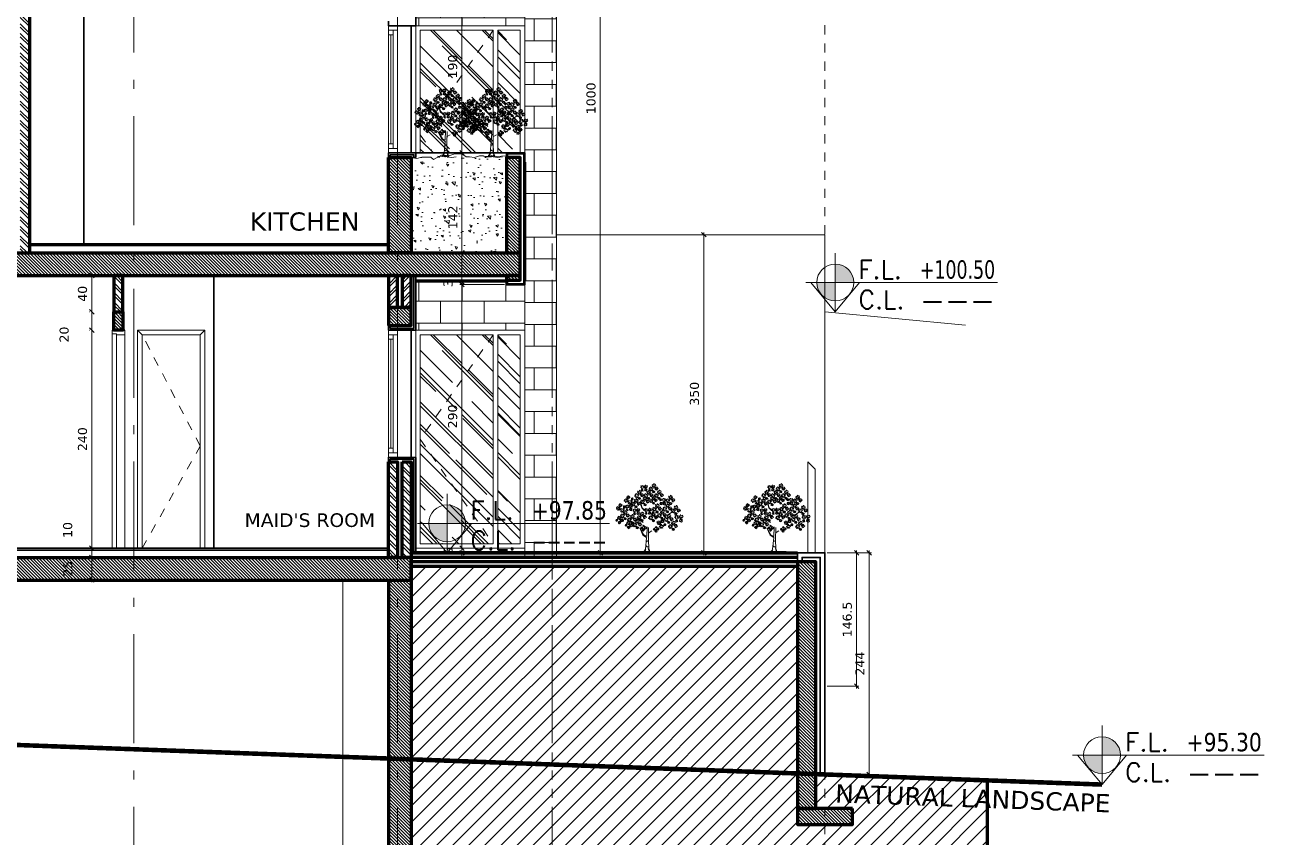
# Model space of a CAD drawing. Header units: inches. Extents: x -48 to 777, y -156 to 510.
# Drawn here: x 151.67 to 165.3, y -1.58 to 7.36 of the extents above; entities that cross this region are included whole.
import ezdxf
from ezdxf.enums import TextEntityAlignment as Align

# ---------------------------------------------------------------- set-up
doc = ezdxf.new("R2010")
doc.units = ezdxf.units.IN
doc.header["$MEASUREMENT"] = 0
for name, pattern in [('ACAD_ISO10W100', [18, 12, -3, 0, -3]), ('HIDDEN', [0.375, 0.25, -0.125]), ('NUHA', [1.45, 0.75, -0.25, 0.2, -0.25])]:
    doc.linetypes.add(name, pattern=pattern)
doc.layers.get('Defpoints').update_dxf_attribs({"lineweight": 5})
for name, color, linetype, lineweight in [('A-AXIS ST', 251, 'ACAD_ISO10W100', 5), ('A-DIM', 9, 'Continuous', 5), ('A-DOORS', 38, 'Continuous', 20), ('A-HIDDEN', 254, 'HIDDEN', 5), ('A-PILLARS', 1, 'Continuous', 60), ('A-PLANTS', 3, 'Continuous', 5), ('A-PROJECTION1', 6, 'Continuous', 30), ('A-SIGNS1', 20, 'Continuous', 15), ('A-SIGNS2', 30, 'Continuous', 15), ('A-TEXT', 50, 'Continuous', 15), ('A-WALLS', 7, 'Continuous', 60), ('A-WINDOWS', 4, 'Continuous', 20), ('C-STONE', 42, 'Continuous', 30), ('C-WOOD', 28, 'Continuous', 30), ('D-METAL', 156, 'Continuous', 20), ('D-STONE', 52, 'Continuous', 20), ('H-GLASS', 111, 'Continuous', 5), ('H-PILLARS', 61, 'Continuous', 5), ('H-WALLS', 51, 'Continuous', 5)]:
    doc.layers.add(name, color=color, linetype=linetype, lineweight=lineweight)
doc.layers.add('H-STONE', color=7, linetype='Continuous', lineweight=5, true_color=0xc8bd6a)
doc.layers.add('HH-DARK GREY', color=7, linetype='Continuous', lineweight=5, true_color=0x404040)
doc.styles.add('ROMAND', font='verdana.ttf')
doc.styles.add('ROMANS', font='romans__.ttf', dxfattribs={"height": 0.14})
doc.dimstyles.new('M-1.50', dxfattribs={"dimtxt": 0.1, "dimasz": 0.05, "dimexe": 0.025, "dimexo": 0.025, "dimgap": 0.05, "dimtad": 1, "dimlfac": 100, "dimrnd": 0.5, "dimzin": 9, "dimdsep": 46, "dimtxsty": 'ROMAND', "dimblk": 'OBLIQUE', "dimcen": 1, "dimdle": 0.025, "dimclrd": 256, "dimclre": 256, "dimclrt": 2, "dimadec": 0, "dimazin": 0, "dimtfac": 0.666667, "dimtmove": 2, "dimatfit": 3, "dimfxl": 0.04, "dimtolj": 1, "dimtzin": 5, "dimlwd": -1, "dimlwe": -1, "dimarcsym": 0})
pattern_1 = [(135, (-675.768862, 58.306158), (-0.0176776695, -0.0176776695), [])]
pattern_2 = [(135, (-509.38157, 137.13294), (-0.053033009, -0.053033009), []), (135, (-509.38157, 137.1683), (-0.053033009, -0.053033009), [])]
pattern_3 = [(45, (0, -6.7), (-0.05303301, 0.05303301), []), (45, (0.035355, -6.7), (-0.05303301, 0.05303301), [])]

# ---------------------------------------------------------------- blocks, each defined once
blk = doc.blocks.new('DRC-LEF11')
for points in [[(-325, -375), (-466, 246), (-1031, 401), (-1313, -220), (-1736, 655), (-2512, 105), (-1962, -474), (-2554, -502), (-2526, -855), (-1553, -912), (-1680, -1731), (-1383, -898), (-904, -1406), (-255, -968), (-960, -488)], [(-417, 1201), (-1003, 888), (-1201, 1883), (-369, 1747), (-799, 2129), (-683, 2586), (-117, 2558), (-83, 2361), (183, 2279), (128, 1856), (769, 1999), (639, 1297), (67, 1454), (387, 888), (81, 1263), (-144, 608), (-703, 676)], [(2388, 1443), (2085, 1029), (2097, 1454), (1689, 1326), (1881, 801), (1514, 912), (1881, 685), (1607, 352), (1736, 37), (2056, 236), (2155, 580), (2178, 107), (2575, 142), (2511, 294), (2802, 311), (2435, 807), (2808, 964)], [(1593, -1462), (1791, -2436), (1269, -2493), (1170, -1900), (747, -2451), (-57, -1843), (789, -1236), (154, -1067), (253, -291), (1226, -615), (1621, -262), (2158, -700), (1678, -1293), (2355, -1618)]]:
    blk.add_lwpolyline(points, close=True)
blk = doc.blocks.new('Trf21')
for p, q in [((-0.087, 0.727), (-0.066, 0.667)), ((-0.088, 0.721), (-0.071, 0.665)), ((-0.071, 0.665), (-0.034, 0.628)), ((-0.066, 0.667), (-0.019, 0.627)), ((0.097, 0.63), (0.07, 0.541)), ((0.371, 0.6), (0.306, 0.557)), ((-0.128, 0.511), (-0.05, 0.451)), ((0.001, 0.247), (0.007, 0.388)), ((0.026, 0.193), (0.029, 0.375)), ((-0.017, 0.057), (-0.001, 0.225)), ((0.021, 0.296), (0.075, 0.326)), ((0.032, 0.07), (0.026, 0.193)), ((-0.032, 0.01), (-0.112, 0.016)), ((-0.045, 0.009), (-0.017, 0.057)), ((-0.042, 0.034), (0.003, 0.004)), ((-0.013, 0.047), (-0.032, 0.01)), ((-0.021, 0.004), (0.008, 0.026)), ((-0.001, 0.01), (0.092, -0.007)), ((0.003, 0.004), (0.037, 0.028)), ((0.025, 0.071), (0.045, 0.002)), ((0.056, -0.001), (0.032, 0.07)), ((0.092, -0.007), (0.163, 0.004))]:
    blk.add_line(p, q)
for points in [[(0.099, 0.625), (0.081, 0.552)], [(-0.128, 0.511), (-0.083, 0.47)], [(-0.101, 0.372), (-0.041, 0.269), (-0.001, 0.247)], [(0.005, 0.225), (-0.055, 0.266), (-0.101, 0.372)]]:
    blk.add_lwpolyline(points)
for centre, radius, start, end in [((0.008, 0.2), 0.0222, 233.6562, 325.635), ((0.006, 0.196), 0.0222, 238.7333, 337.3259), ((0.018, 0.125), 0.0346, 210.3847, 292.3327), ((0.018, 0.128), 0.0346, 210.3847, 292.3327)]:
    blk.add_arc(centre, radius, start, end)
for p, xscale, yscale, zscale, rotation in [((-0.106, 0.858), 2.43302399999876e-05, 2.43302399999876e-05, 2.43302399999876e-05, 251.5650511771555), ((-0.032, 0.956), 2.027520000000564e-05, 2.027520000000564e-05, 2.027520000000564e-05, 206.5650511770604), ((0.031, 0.858), 2.43302399999876e-05, 2.43302399999876e-05, 2.43302399999876e-05, 251.5650511771555), ((0.104, 0.957), 2.433023999999771e-05, 2.433023999999771e-05, 2.433023999999771e-05, 249.2089462000762), ((0.182, 0.861), 2.433023999999771e-05, 2.433023999999771e-05, 2.433023999999771e-05, 249.2089462000762), ((-0.38, 0.664), 2.433024000002827e-05, 2.433024000002827e-05, 2.433024000002827e-05, 355.8174267607223), ((-0.266, 0.78), 2.433024000002827e-05, 2.433024000002827e-05, 2.433024000002827e-05, 355.8174267607223), ((-0.252, 0.669), 2.027520000000564e-05, 2.027520000000564e-05, 2.027520000000564e-05, 206.5650511770604), ((-0.156, 0.736), 2.433023999999771e-05, 2.433023999999771e-05, 2.433023999999771e-05, 249.2089462000762), ((-0.024, 0.767), 2.43302399999876e-05, 2.43302399999876e-05, 2.43302399999876e-05, 251.5650511771555), ((0.101, 0.78), 2.027520000001363e-05, 2.027520000001363e-05, 2.027520000001363e-05, 251.2400569682416), ((0.154, 0.66), 2.43302399999876e-05, 2.43302399999876e-05, 2.43302399999876e-05, 251.5650511771555), ((0.24, 0.75), 2.027519999997771e-05, 2.027519999997771e-05, 2.027519999997771e-05, 116.5650511769465), ((0.305, 0.663), 2.43302399999876e-05, 2.43302399999876e-05, 2.43302399999876e-05, 251.5650511771555), ((0.35, 0.784), 2.43302399999876e-05, 2.43302399999876e-05, 2.43302399999876e-05, 251.5650511771555), ((-0.392, 0.483), 2.027519999995158e-05, 2.027519999995158e-05, 2.027519999995158e-05, 161.5699608730971), ((-0.316, 0.561), 2.43302399999876e-05, 2.43302399999876e-05, 2.43302399999876e-05, 251.5650511771555), ((-0.211, 0.503), 2.43302399999876e-05, 2.43302399999876e-05, 2.43302399999876e-05, 251.5650511771555), ((-0.144, 0.613), 2.027520000000564e-05, 2.027520000000564e-05, 2.027520000000564e-05, 206.5650511770604), ((-0.069, 0.538), 2.43302399999876e-05, 2.43302399999876e-05, 2.43302399999876e-05, 251.5650511771555), ((0.025, 0.617), 2.027520000000564e-05, 2.027520000000564e-05, 2.027520000000564e-05, 206.5650511770604), ((0.099, 0.534), 2.43302399999876e-05, 2.43302399999876e-05, 2.43302399999876e-05, 251.5650511771555), ((0.228, 0.566), 2.433023999999771e-05, 2.433023999999771e-05, 2.433023999999771e-05, 249.2089462000762), ((0.325, 0.509), 2.433023999999771e-05, 2.433023999999771e-05, 2.433023999999771e-05, 249.2089462000762), ((0.43, 0.635), 2.433023999999771e-05, 2.433023999999771e-05, 2.433023999999771e-05, 249.2089462000762), ((0.48, 0.512), 2.433024000003196e-05, 2.433024000003196e-05, 2.433024000003196e-05, 206.2009624171324), ((-0.256, 0.411), 2.027519999995158e-05, 2.027519999995158e-05, 2.027519999995158e-05, 161.5699608730971), ((-0.137, 0.43), 2.43302399999876e-05, 2.43302399999876e-05, 2.43302399999876e-05, 251.5650511771555), ((-0.046, 0.364), 1.520639999998978e-05, 1.520639999998978e-05, 1.520639999998978e-05, 71.5650511771524), ((0.138, 0.347), 1.520639999998978e-05, 1.520639999998978e-05, 1.520639999998978e-05, 71.5650511771524), ((0.213, 0.434), 2.433024000000841e-05, 2.433024000000841e-05, 2.433024000000841e-05, 324.0436233204519), ((0.39, 0.406), 2.43302399999876e-05, 2.43302399999876e-05, 2.43302399999876e-05, 251.5650511771555)]:
    blk.add_blockref('DRC-LEF11', p, dxfattribs=dict(xscale=xscale, yscale=yscale, zscale=zscale, rotation=rotation))
blk = doc.blocks.new('_Oblique')
at = {"color": 0, "linetype": 'ByBlock', "lineweight": -2}
blk.add_line((-0.5, -0.5), (0.5, 0.5), dxfattribs=at)
blk = doc.blocks.new('*D882')
at = {"layer": 'A-DIM', "transparency": 16777216}
blk.add_line((152.405, 1.228), (152.405, 1.528), dxfattribs=at)
at = {"layer": 'Defpoints', "color": 0, "transparency": 16777216}
for p in [(152.405, 1.503), (152.405, 1.503), (152.405, 1.253)]:
    blk.add_point(p, dxfattribs=at)
at = {"layer": 'A-DIM', "transparency": 16777216, "xscale": 0.05, "yscale": 0.05, "zscale": 0.05}
for p, rotation in [((152.405, 1.503), 90), ((152.405, 1.253), 270)]:
    blk.add_blockref('_Oblique', p, dxfattribs=dict(at, rotation=rotation))
at = {"layer": 'A-DIM', "color": 2, "transparency": 16777216, "insert": (152.142, 1.378), "char_height": 0.1, "attachment_point": 5, "rotation": 90, "style": 'ROMAND'}
blk.add_mtext('\\A1;25', dxfattribs=at)
blk = doc.blocks.new('*D883')
at = {"layer": 'A-DIM', "transparency": 16777216}
for p, q in [((153.799, 1.603), (152.38, 1.603)), ((152.405, 1.478), (152.405, 1.628))]:
    blk.add_line(p, q, dxfattribs=at)
at = {"layer": 'Defpoints', "color": 0, "transparency": 16777216}
for p in [(152.405, 1.603), (152.405, 1.503), (153.824, 1.603)]:
    blk.add_point(p, dxfattribs=at)
at = {"layer": 'A-DIM', "transparency": 16777216, "xscale": 0.05, "yscale": 0.05, "zscale": 0.05}
for p, rotation in [((152.405, 1.603), 90), ((152.405, 1.503), 270)]:
    blk.add_blockref('_Oblique', p, dxfattribs=dict(at, rotation=rotation))
at = {"layer": 'A-DIM', "color": 2, "transparency": 16777216, "insert": (152.14, 1.804), "char_height": 0.1, "attachment_point": 5, "rotation": 90, "style": 'ROMAND'}
blk.add_mtext('\\A1;10', dxfattribs=at)
blk = doc.blocks.new('*D884')
at = {"layer": 'A-DIM', "transparency": 16777216}
for p, q in [((152.384, 4.003), (152.38, 4.003)), ((152.405, 1.578), (152.405, 4.028)), ((153.799, 1.603), (152.38, 1.603))]:
    blk.add_line(p, q, dxfattribs=at)
at = {"layer": 'Defpoints', "color": 0, "transparency": 16777216}
for p in [(152.405, 4.003), (152.409, 4.003), (153.824, 1.603)]:
    blk.add_point(p, dxfattribs=at)
at = {"layer": 'A-DIM', "transparency": 16777216, "xscale": 0.05, "yscale": 0.05, "zscale": 0.05}
for p, rotation in [((152.405, 4.003), 90), ((152.405, 1.603), 270)]:
    blk.add_blockref('_Oblique', p, dxfattribs=dict(at, rotation=rotation))
at = {"layer": 'A-DIM', "color": 2, "transparency": 16777216, "insert": (152.303, 2.803), "char_height": 0.1, "attachment_point": 5, "rotation": 90, "style": 'ROMAND'}
blk.add_mtext('\\A1;240', dxfattribs=at)
blk = doc.blocks.new('*D885')
at = {"layer": 'A-DIM', "transparency": 16777216}
for p, q in [((152.405, 3.978), (152.405, 4.228)), ((152.384, 4.203), (152.38, 4.203)), ((152.384, 4.003), (152.38, 4.003))]:
    blk.add_line(p, q, dxfattribs=at)
at = {"layer": 'Defpoints', "color": 0, "transparency": 16777216}
for p in [(152.405, 4.203), (152.409, 4.203), (152.409, 4.003)]:
    blk.add_point(p, dxfattribs=at)
at = {"layer": 'A-DIM', "transparency": 16777216, "xscale": 0.05, "yscale": 0.05, "zscale": 0.05}
for p, rotation in [((152.405, 4.203), 90), ((152.405, 4.003), 270)]:
    blk.add_blockref('_Oblique', p, dxfattribs=dict(at, rotation=rotation))
at = {"layer": 'A-DIM', "color": 2, "transparency": 16777216, "insert": (152.101, 3.954), "char_height": 0.1, "attachment_point": 5, "rotation": 90, "style": 'ROMAND'}
blk.add_mtext('\\A1;20', dxfattribs=at)
blk = doc.blocks.new('*D886')
at = {"layer": 'A-DIM', "transparency": 16777216}
for p, q in [((152.405, 4.178), (152.405, 4.628)), ((152.384, 4.203), (152.38, 4.203))]:
    blk.add_line(p, q, dxfattribs=at)
at = {"layer": 'Defpoints', "color": 0, "transparency": 16777216}
for p in [(152.405, 4.603), (152.405, 4.603), (152.409, 4.203)]:
    blk.add_point(p, dxfattribs=at)
at = {"layer": 'A-DIM', "transparency": 16777216, "xscale": 0.05, "yscale": 0.05, "zscale": 0.05}
for p, rotation in [((152.405, 4.603), 90), ((152.405, 4.203), 270)]:
    blk.add_blockref('_Oblique', p, dxfattribs=dict(at, rotation=rotation))
at = {"layer": 'A-DIM', "color": 2, "transparency": 16777216, "insert": (152.303, 4.403), "char_height": 0.1, "attachment_point": 5, "rotation": 90, "style": 'ROMAND'}
blk.add_mtext('\\A1;40', dxfattribs=at)
blk = doc.blocks.new('GXFHGCGFCD')
at = {"layer": 'A-SIGNS1', "linetype": 'NUHA'}
h = blk.add_hatch(color=256, dxfattribs=at)
h.paths.add_polyline_path([(90.382, 61.33), (90.382, 61.17), (90.542, 61.17, 0.414214)])
h.paths.add_polyline_path([(90.382, 61.17), (90.222, 61.17, 0.414214), (90.382, 61.01)])
at = {"layer": 'A-SIGNS1'}
for p, q in [((90.382, 60.914), (90.382, 61.426)), ((90.126, 61.17), (91.79, 61.17))]:
    blk.add_line(p, q, dxfattribs=at)
blk.add_circle((90.382, 61.17), 0.16, dxfattribs=at)
blk = doc.blocks.new('DGXFHXFGDFD')
at = {"layer": 'A-SIGNS1'}
blk.add_blockref('GXFHGCGFCD', (0, 0), dxfattribs=at)
at = {"layer": 'A-SIGNS2', "linetype": 'NUHA', "style": 'ROMANS'}
for s, p in [('F.L.', (90.583, 61.203)), ('C.L.', (90.583, 60.941))]:
    blk.add_text(s, height=0.16, dxfattribs=at).set_placement(p)
at = {"layer": 'A-SIGNS2', "style": 'ROMANS', "width": 0.910135, "flags": 4}
for tag, p, p2 in [('NIV.FINI', (91.116, 61.203), (91.79, 61.203)), ('NIV.BETON', (91.116, 60.941), (91.79, 60.941))]:
    blk.add_attdef(tag, text='', height=0.16, dxfattribs=at).set_placement(p, p2, align=Align.FIT)
blk = doc.blocks.new('*D744')
at = {"layer": 'A-DIM', "transparency": 16777216}
for p, q in [((155.943, 11.553), (158.023, 11.553)), ((157.998, 11.578), (157.998, 1.528)), ((157.543, 1.553), (158.023, 1.553))]:
    blk.add_line(p, q, dxfattribs=at)
at = {"layer": 'Defpoints', "color": 0, "transparency": 16777216}
for p in [(155.918, 11.553), (157.518, 1.553), (157.998, 1.553)]:
    blk.add_point(p, dxfattribs=at)
at = {"layer": 'A-DIM', "transparency": 16777216, "xscale": 0.05, "yscale": 0.05, "zscale": 0.05}
for p, rotation in [((157.998, 11.553), 90), ((157.998, 1.553), 270)]:
    blk.add_blockref('_Oblique', p, dxfattribs=dict(at, rotation=rotation))
at = {"layer": 'A-DIM', "color": 2, "transparency": 16777216, "insert": (157.896, 6.553), "char_height": 0.1, "attachment_point": 5, "rotation": 90, "style": 'ROMAND'}
blk.add_mtext('\\A1;1000', dxfattribs=at)
blk = doc.blocks.new('*D769')
at = {"layer": 'A-DIM', "transparency": 16777216}
for p, q in [((156.628, 7.853), (156.451, 7.853)), ((156.476, 7.878), (156.476, 5.928)), ((156.634, 5.953), (156.451, 5.953))]:
    blk.add_line(p, q, dxfattribs=at)
at = {"layer": 'Defpoints', "color": 0, "transparency": 16777216}
for p in [(156.653, 7.853), (156.476, 5.953), (156.659, 5.953)]:
    blk.add_point(p, dxfattribs=at)
at = {"layer": 'A-DIM', "transparency": 16777216, "xscale": 0.05, "yscale": 0.05, "zscale": 0.05}
for p, rotation in [((156.476, 7.853), 90), ((156.476, 5.953), 270)]:
    blk.add_blockref('_Oblique', p, dxfattribs=dict(at, rotation=rotation))
at = {"layer": 'A-DIM', "color": 2, "transparency": 16777216, "insert": (156.374, 6.903), "char_height": 0.1, "attachment_point": 5, "rotation": 90, "style": 'ROMAND'}
blk.add_mtext('\\A1;190', dxfattribs=at)
blk = doc.blocks.new('*D770')
at = {"layer": 'A-DIM', "transparency": 16777216}
for p, q in [((156.634, 5.953), (156.451, 5.953)), ((156.476, 5.978), (156.476, 4.508)), ((156.676, 4.533), (156.451, 4.533))]:
    blk.add_line(p, q, dxfattribs=at)
at = {"layer": 'Defpoints', "color": 0, "transparency": 16777216}
for p in [(156.659, 5.953), (156.476, 4.533), (156.701, 4.533)]:
    blk.add_point(p, dxfattribs=at)
at = {"layer": 'A-DIM', "transparency": 16777216, "xscale": 0.05, "yscale": 0.05, "zscale": 0.05}
for p, rotation in [((156.476, 5.953), 90), ((156.476, 4.533), 270)]:
    blk.add_blockref('_Oblique', p, dxfattribs=dict(at, rotation=rotation))
at = {"layer": 'A-DIM', "color": 2, "transparency": 16777216, "insert": (156.375, 5.243), "char_height": 0.1, "attachment_point": 5, "rotation": 90, "style": 'ROMAND'}
blk.add_mtext('\\A1;142', dxfattribs=at)
blk = doc.blocks.new('*D771')
at = {"layer": 'A-DIM', "transparency": 16777216}
for p, q in [((156.676, 4.533), (156.451, 4.533)), ((156.943, 4.503), (156.451, 4.503)), ((156.476, 4.533), (156.476, 4.583)), ((156.476, 4.533), (156.476, 4.503)), ((156.476, 4.503), (156.476, 4.453))]:
    blk.add_line(p, q, dxfattribs=at)
at = {"layer": 'Defpoints', "color": 0, "transparency": 16777216}
for p in [(156.476, 4.503), (156.701, 4.533), (156.968, 4.503)]:
    blk.add_point(p, dxfattribs=at)
at = {"layer": 'A-DIM', "transparency": 16777216, "xscale": 0.05, "yscale": 0.05, "zscale": 0.05}
for p, rotation in [((156.476, 4.533), 270), ((156.476, 4.503), 90)]:
    blk.add_blockref('_Oblique', p, dxfattribs=dict(at, rotation=rotation))
at = {"layer": 'A-DIM', "color": 2, "transparency": 16777216, "insert": (156.324, 4.518), "char_height": 0.1, "attachment_point": 5, "rotation": 90, "style": 'ROMAND'}
blk.add_mtext('\\A1;3', dxfattribs=at)
blk = doc.blocks.new('*D772')
at = {"layer": 'A-DIM', "transparency": 16777216}
for p, q in [((156.943, 4.503), (156.451, 4.503)), ((156.476, 4.528), (156.476, 1.578)), ((156.81, 1.603), (156.451, 1.603))]:
    blk.add_line(p, q, dxfattribs=at)
at = {"layer": 'Defpoints', "color": 0, "transparency": 16777216}
for p in [(156.968, 4.503), (156.476, 1.603), (156.835, 1.603)]:
    blk.add_point(p, dxfattribs=at)
at = {"layer": 'A-DIM', "transparency": 16777216, "xscale": 0.05, "yscale": 0.05, "zscale": 0.05}
for p, rotation in [((156.476, 4.503), 90), ((156.476, 1.603), 270)]:
    blk.add_blockref('_Oblique', p, dxfattribs=dict(at, rotation=rotation))
at = {"layer": 'A-DIM', "color": 2, "transparency": 16777216, "insert": (156.374, 3.053), "char_height": 0.1, "attachment_point": 5, "rotation": 90, "style": 'ROMAND'}
blk.add_mtext('\\A1;290', dxfattribs=at)
blk = doc.blocks.new('*D773')
at = {"layer": 'A-DIM', "transparency": 16777216}
for p, q in [((156.476, 1.603), (156.476, 1.653)), ((156.81, 1.603), (156.451, 1.603)), ((156.804, 1.553), (156.451, 1.553)), ((156.476, 1.603), (156.476, 1.553)), ((156.476, 1.553), (156.476, 1.503))]:
    blk.add_line(p, q, dxfattribs=at)
at = {"layer": 'Defpoints', "color": 0, "transparency": 16777216}
for p in [(156.476, 1.553), (156.829, 1.553), (156.835, 1.603)]:
    blk.add_point(p, dxfattribs=at)
at = {"layer": 'A-DIM', "transparency": 16777216, "xscale": 0.05, "yscale": 0.05, "zscale": 0.05}
for p, rotation in [((156.476, 1.603), 270), ((156.476, 1.553), 90)]:
    blk.add_blockref('_Oblique', p, dxfattribs=dict(at, rotation=rotation))
at = {"layer": 'A-DIM', "color": 2, "transparency": 16777216, "insert": (156.325, 1.578), "char_height": 0.1, "attachment_point": 5, "rotation": 90, "style": 'ROMAND'}
blk.add_mtext('\\A1;5', dxfattribs=at)
blk = doc.blocks.new('*D774')
at = {"layer": 'A-DIM', "transparency": 16777216}
for p, q in [((160.493, 1.553), (160.842, 1.553)), ((160.817, 0.061), (160.817, 1.578)), ((160.493, 0.086), (160.842, 0.086))]:
    blk.add_line(p, q, dxfattribs=at)
at = {"layer": 'Defpoints', "color": 0, "transparency": 16777216}
for p in [(160.468, 1.553), (160.817, 1.553), (160.468, 0.086)]:
    blk.add_point(p, dxfattribs=at)
at = {"layer": 'A-DIM', "transparency": 16777216, "xscale": 0.05, "yscale": 0.05, "zscale": 0.05}
for p, rotation in [((160.817, 1.553), 90), ((160.817, 0.086), 270)]:
    blk.add_blockref('_Oblique', p, dxfattribs=dict(at, rotation=rotation))
at = {"layer": 'A-DIM', "color": 2, "transparency": 16777216, "insert": (160.715, 0.819), "char_height": 0.1, "attachment_point": 5, "rotation": 90, "style": 'ROMAND'}
blk.add_mtext('\\A1;146.5', dxfattribs=at)
blk = doc.blocks.new('*D779')
at = {"layer": 'A-DIM', "transparency": 16777216}
for p, q in [((159.467, 5.053), (159.111, 5.053)), ((159.136, 5.078), (159.136, 1.528)), ((159.467, 1.553), (159.111, 1.553))]:
    blk.add_line(p, q, dxfattribs=at)
at = {"layer": 'Defpoints', "color": 0, "transparency": 16777216}
for p in [(159.492, 5.053), (159.136, 1.553), (159.492, 1.553)]:
    blk.add_point(p, dxfattribs=at)
at = {"layer": 'A-DIM', "transparency": 16777216, "xscale": 0.05, "yscale": 0.05, "zscale": 0.05}
for p, rotation in [((159.136, 5.053), 90), ((159.136, 1.553), 270)]:
    blk.add_blockref('_Oblique', p, dxfattribs=dict(at, rotation=rotation))
at = {"layer": 'A-DIM', "color": 2, "transparency": 16777216, "insert": (159.034, 3.303), "char_height": 0.1, "attachment_point": 5, "rotation": 90, "style": 'ROMAND'}
blk.add_mtext('\\A1;350', dxfattribs=at)
blk = doc.blocks.new('*D1088')
at = {"layer": 'A-DIM', "transparency": 16777216}
for p, q in [((160.493, 1.553), (160.979, 1.553)), ((160.954, -0.911), (160.954, 1.578)), ((160.493, -0.886), (160.979, -0.886))]:
    blk.add_line(p, q, dxfattribs=at)
at = {"layer": 'Defpoints', "color": 0, "transparency": 16777216}
for p in [(160.468, 1.553), (160.954, 1.553), (160.468, -0.886)]:
    blk.add_point(p, dxfattribs=at)
at = {"layer": 'A-DIM', "transparency": 16777216, "xscale": 0.05, "yscale": 0.05, "zscale": 0.05}
for p, rotation in [((160.954, 1.553), 90), ((160.954, -0.886), 270)]:
    blk.add_blockref('_Oblique', p, dxfattribs=dict(at, rotation=rotation))
at = {"layer": 'A-DIM', "color": 2, "transparency": 16777216, "insert": (160.853, 0.333), "char_height": 0.1, "attachment_point": 5, "rotation": 90, "style": 'ROMAND'}
blk.add_mtext('\\A1;244', dxfattribs=at)

msp = doc.modelspace()

# ---------------------------------------------------------------- hatches: boundary and pattern name
at = {"layer": 'A-PLANTS'}
h = msp.add_hatch(dxfattribs=at)
h.set_pattern_fill('AR-CONC', color=256, scale=0.04, angle=90)
h.set_pattern_definition([(140, (-577.0246, 58.60095), (0.025100854, 0.28690407), [0.03, -0.33]), (85, (-577.0246, 58.60095), (-0.30087685, -0.05550053), [0.024, -0.264]), (190.451444, (-577.02252, 58.62485), (-0.275776, 0.23140354), [0.02549608, -0.28045684]), (136.1842, (-577.1046, 58.60095), (0.06620771, 0.42689653), [0.045, -0.495]), (186.635635, (-577.0991, 58.6365), (-0.38964744, 0.37386478), [0.03824414, -0.4206855]), (81.184164, (-577.1046, 58.60095), (-0.38964744, 0.37386478), [0.036, -0.396]), (111, (-577.0846, 58.64095), (0.16104756, 0.23876282), [0.03, -0.33]), (56, (-577.0846, 58.64095), (-0.29006002, 0.09732613), [0.024, -0.264]), (161.451445, (-577.0712, 58.66084), (-0.12901246, 0.33608895), [0.02549608, -0.28045684]), (127.5, (-577.02461, 58.60095), (-0.133157542, 0.004863942), [0, -0.2608, 0, -0.268, 0, -0.265]), (97.5, (-577.02461, 58.60095), (-0.157764685, 0.105227815), [0, -0.1528, 0, -0.2548, 0, -0.101]), (57.5, (-577.02461, 58.51175), (0.009021949, 0.213528974), [0, -0.1, 0, -0.312, 0, -0.414]), (47.5, (-577.02461, 58.47175), (-0.040041993, 0.23327447), [0, -0.13, 0, -0.2072, 0, -0.294])])
h.paths.add_polyline_path([(155.91773, 5.90252), (155.91773, 4.85252), (156.96773, 4.85252), (156.96773, 5.92179), (156.74029, 5.90526), (156.71232, 5.92143), (156.66964, 5.92143), (156.61517, 5.90379), (156.55924, 5.9082), (156.52096, 5.9082), (156.47532, 5.94091), (156.39806, 5.94091), (156.36784, 5.93213), (156.36832, 5.92144), (156.38623, 5.86837), (156.35034, 5.87459), (156.34627, 5.87174), (156.32546, 5.88558), (156.32069, 5.87626), (156.31182, 5.8769), (156.33165, 5.91125), (156.33269, 5.92192), (156.28396, 5.92663), (156.25049, 5.92663), (156.16326, 5.88175), (156.13234, 5.90673), (156.03372, 5.90673), (155.9788, 5.89235)])
at = {"layer": 'H-GLASS'}
h = msp.add_hatch(dxfattribs=at)
h.set_pattern_fill('AR-RROOF', color=256, scale=0.3, angle=135)
h.set_pattern_definition([(135, (7e-10, -3.35), (-0.6788225, 0.25455844), [4.5, -0.6, 1.5, -0.3]), (135, (-0.3882, -3.17393), (-0.0700036, -0.4942676), [0.9, -0.099, 1.8, -0.225]), (135, (-0.28638, -3.42425), (-1.24521504, 0.96095812), [2.4, -0.42, 1.2, -0.3])])
h.paths.add_polyline_path([(156.81991, 7.30252), (156.01773, 7.30252), (156.01773, 5.95252), (156.81991, 5.95252)])
h = msp.add_hatch(dxfattribs=at)
h.set_pattern_fill('AR-RROOF', color=256, scale=0.3, angle=135)
h.set_pattern_definition([(135, (0, 3.35), (-0.6788225, 0.25455844), [4.5, -0.6, 1.5, -0.3]), (135, (-0.3882, 3.52607), (-0.0700036, -0.4942676), [0.9, -0.099, 1.8, -0.225]), (135, (-0.28638, 3.27575), (-1.24521504, 0.96095812), [2.4, -0.42, 1.2, -0.3])])
h.paths.add_polyline_path([(157.11773, 7.30252), (156.86991, 7.30252), (156.86991, 5.95252), (157.11773, 5.95252)])
h = msp.add_hatch(dxfattribs=at)
h.set_pattern_fill('AR-RROOF', color=256, scale=0.3, angle=135)
h.set_pattern_definition([(135, (7e-10, -6.7), (-0.6788225, 0.25455844), [4.5, -0.6, 1.5, -0.3]), (135, (-0.3882, -6.52393), (-0.0700036, -0.4942676), [0.9, -0.099, 1.8, -0.225]), (135, (-0.28638, -6.77425), (-1.24521504, 0.96095812), [2.4, -0.42, 1.2, -0.3])])
h.paths.add_polyline_path([(156.01773, 1.65252), (156.01773, 3.95252), (156.81991, 3.95252), (156.81991, 1.65252)])
h = msp.add_hatch(dxfattribs=at)
h.set_pattern_fill('AR-RROOF', color=256, scale=0.3, angle=135)
h.paths.add_polyline_path([(156.86991, 3.95252), (157.11773, 3.95252), (157.11773, 1.65252), (156.86991, 1.65252)])
at = {"layer": 'H-PILLARS'}
h = msp.add_hatch(dxfattribs=at)
h.set_pattern_fill('ANSI31', color=256, scale=0.2, angle=90)
h.paths.add_polyline_path([(155.66773, 5.90252), (155.91773, 5.90252), (155.91773, 4.85252), (155.66773, 4.85252)])
h = msp.add_hatch(dxfattribs=at)
h.set_pattern_fill('ANSI31', color=256, scale=0.2, angle=90)
h.paths.add_polyline_path([(156.96773, 4.85252), (157.11773, 4.85252), (157.11773, 5.90252), (156.96773, 5.90252)])
h = msp.add_hatch(dxfattribs=at)
h.set_pattern_fill('ANSI31', color=256, scale=0.2, angle=90)
h.set_pattern_definition(pattern_1)
h.paths.add_polyline_path([(157.11773, 4.85252), (143.11773, 4.85252), (143.11773, 4.60252), (157.11773, 4.60252)])
h.paths.add_polyline_path([(155.91773, 1.50252), (155.81773, 1.50252), (143.11773, 1.50252), (143.11773, 1.25252), (143.36773, 1.25252), (155.91773, 1.25252)])
h = msp.add_hatch(dxfattribs=at)
h.set_pattern_fill('ANSI31', color=256, scale=0.2, angle=90)
h.paths.add_polyline_path([(156.96773, 4.55252), (157.11773, 4.55252), (157.11773, 4.60252), (156.96773, 4.60252)])
h = msp.add_hatch(dxfattribs=at)
h.set_pattern_fill('ANSI31', color=256, scale=0.2, angle=90)
h.set_pattern_definition([(135, (0, -6.7), (-0.0176776695, -0.0176776695), [])])
h.paths.add_polyline_path([(155.66773, 4.05252), (155.91773, 4.05252), (155.91773, 4.25252), (155.66773, 4.25252)])
h = msp.add_hatch(dxfattribs=at)
h.set_pattern_fill('ANSI31', color=256, scale=0.2, angle=90)
h.set_pattern_definition(pattern_1)
h.paths.add_polyline_path([(152.74773, 4.20252), (152.64773, 4.20252), (152.64773, 4.00252), (152.74773, 4.00252)])
h = msp.add_hatch(dxfattribs=at)
h.set_pattern_fill('ANSI31', color=256, scale=0.2, angle=90)
h.set_pattern_definition([(135, (-611.071797, 121.927093), (-0.0176776695, -0.0176776695), [])])
h.paths.add_polyline_path([(160.16773, -1.25946), (160.36773, -1.25946), (160.36773, 1.45252), (160.16773, 1.45252)])
h = msp.add_hatch(dxfattribs=at)
h.set_pattern_fill('ANSI31', color=256, scale=0.2, angle=90)
h.set_pattern_definition(pattern_1)
h.paths.add_polyline_path([(143.36773, 1.25252), (143.11773, 1.25252), (143.11773, -2.89748), (143.36773, -2.89748)])
h.paths.add_polyline_path([(155.91773, 1.25252), (155.66773, 1.25252), (155.66773, -2.89748), (155.91773, -2.89748), (155.91773, -2.49748)])
h = msp.add_hatch(dxfattribs=at)
h.set_pattern_fill('ANSI31', color=256, scale=0.2, angle=90)
h.set_pattern_definition([(135, (-675.248349, 57.18418), (-0.0176776695, -0.0176776695), [])])
h.paths.add_polyline_path([(160.16773, -1.43537), (160.77227, -1.43537), (160.77227, -1.25946), (160.16773, -1.25946)])
at = {"layer": 'H-STONE'}
h = msp.add_hatch(dxfattribs=at)
h.set_pattern_fill('AR-B816', color=256, scale=0.03)
h.set_pattern_definition([(0, (-675.76886, 58.30616), (0, 0.24), []), (90, (-675.76886, 58.30616), (-0.24, 0.24), [0.24, -0.24])])
h.paths.add_polyline_path([(157.51773, 13.35252), (155.96773, 13.35252), (155.96773, 11.20252), (157.16773, 11.20252), (157.16773, 1.50252), (157.51773, 1.50252)])
h = msp.add_hatch(dxfattribs=at)
h.set_pattern_fill('AR-B816', color=256, scale=0.03)
h.paths.add_polyline_path([(155.96773, 7.85252), (155.96773, 7.35252), (157.16773, 7.35252), (157.16773, 7.85252)])
h = msp.add_hatch(dxfattribs=at)
h.set_pattern_fill('AR-B816', color=256, scale=0.03)
h.paths.add_polyline_path([(155.96773, 4.53252), (155.96773, 4.00252), (157.16773, 4.00252), (157.16773, 4.50252), (156.96773, 4.50252), (156.96773, 4.53252)])
at = {"layer": 'H-WALLS'}
h = msp.add_hatch(dxfattribs=at)
h.set_pattern_fill('ANSI32', color=256, scale=0.2, angle=90)
h.set_pattern_definition([(135, (-671.46886, 61.65616), (-0.0530330086, -0.0530330086), []), (135, (-671.46886, 61.69151), (-0.0530330086, -0.0530330086), [])])
h.paths.add_polyline_path([(151.71773, 7.95252), (151.61773, 7.95252), (151.61773, 4.85252), (151.71773, 4.85252)])
h = msp.add_hatch(dxfattribs=at)
h.set_pattern_fill('ANSI32', color=256, scale=0.2, angle=90)
h.set_pattern_definition([(135, (-675.76886, 58.30616), (-0.0530330086, -0.0530330086), []), (135, (-675.76886, 58.34151), (-0.0530330086, -0.0530330086), [])])
h.paths.add_polyline_path([(152.74773, 4.60252), (152.64773, 4.60252), (152.64773, 4.20252), (152.74773, 4.20252)])
h = msp.add_hatch(dxfattribs=at)
h.set_pattern_fill('ANSI32', color=256, scale=0.2)
h.set_pattern_definition(pattern_3)
h.paths.add_polyline_path([(155.66773, 4.25252), (155.76773, 4.25252), (155.76773, 4.60252), (155.66773, 4.60252)])
h = msp.add_hatch(dxfattribs=at)
h.set_pattern_fill('ANSI32', color=256, scale=0.2)
h.set_pattern_definition(pattern_3)
h.paths.add_polyline_path([(155.81773, 4.25252), (155.91773, 4.25252), (155.91773, 4.60252), (155.81773, 4.60252)])
h = msp.add_hatch(dxfattribs=at)
h.set_pattern_fill('ANSI32', color=256, scale=0.2, angle=90)
h.set_pattern_definition(pattern_2)
h.paths.add_polyline_path([(155.66773, 2.55252), (155.76773, 2.55252), (155.76773, 1.50252), (155.66773, 1.50252)])
h = msp.add_hatch(dxfattribs=at)
h.set_pattern_fill('ANSI32', color=256, scale=0.2, angle=90)
h.set_pattern_definition(pattern_2)
h.paths.add_polyline_path([(155.81773, 2.55252), (155.91773, 2.55252), (155.91773, 1.50252), (155.81773, 1.50252)])
h = msp.add_hatch(dxfattribs=at)
h.set_pattern_fill('ANSI32', color=256, scale=0.2, angle=90)
h.set_pattern_definition(pattern_2)
h.paths.add_polyline_path([(155.66773, 2.4025), (155.76773, 2.4025), (155.76773, 1.50252), (155.66773, 1.50252)])
h = msp.add_hatch(dxfattribs=at)
h.set_pattern_fill('ANSI32', color=256, scale=0.2, angle=90)
h.set_pattern_definition(pattern_2)
h.paths.add_polyline_path([(155.81773, 2.4025), (155.91773, 2.4025), (155.91773, 1.50252), (155.81773, 1.50252)])
at = {"layer": 'HH-DARK GREY'}
h = msp.add_hatch(dxfattribs=at)
h.set_pattern_fill('ANSI31', color=256)
h.paths.add_polyline_path([(143.11773, 1.25252), (143.11773, 1.40252), (137.68259, 1.40252), (137.68259, -0.14589), (137.98259, -0.14589), (138.08713, -0.14589), (138.08713, -0.32181), (137.58259, -0.32181), (137.58259, -0.14589), (137.58259, -0.00121), (135.38591, 0.09505), (135.38591, -0.85108), (139.42242, -0.85108), (139.42242, -5.48249), (162.25762, -5.48249), (162.25762, -0.95154), (160.36773, -0.88254), (160.36773, -1.25946), (160.66773, -1.25946), (160.77227, -1.25946), (160.77227, -1.43537), (160.16773, -1.43537), (160.16773, -1.25946), (160.16773, 1.40252), (155.91773, 1.40252), (155.91773, 1.25252), (155.91773, -2.89748), (155.91773, -3.14748), (156.37013, -3.14748), (156.37013, -3.64748), (155.22013, -3.64748), (155.22013, -3.14748), (155.16773, -3.14748), (143.82821, -3.14748), (143.82821, -3.64748), (142.67821, -3.64748), (142.67821, -3.14748), (143.11773, -3.14748), (143.11773, -2.89748)])

# ---------------------------------------------------------------- linework, layer by layer
at = {"layer": 'A-AXIS ST', "ltscale": 0.1}
for p, q in [((152.86773, -6.24262), (152.86773, 19.61185)), ((155.76773, -6.24262), (155.76773, 19.61185)), ((157.46773, -6.24262), (157.46773, 19.61185))]:
    msp.add_line(p, q, dxfattribs=at)
at = {"layer": 'A-DOORS'}
for p, q in [((156.98226, 7.35252), (155.96773, 7.35252)), ((152.76773, 3.95252), (152.76773, 4.00252)), ((152.90773, 4.00252), (152.90773, 1.60252)), ((153.64773, 4.00252), (152.90773, 4.00252)), ((152.95773, 3.95252), (152.90773, 4.00252)), ((153.59773, 3.95252), (153.64773, 4.00252)), ((153.64773, 4.00252), (153.64773, 1.60252)), ((156.98226, 4.00252), (155.96773, 4.00252)), ((155.16773, 1.25252), (155.16773, -2.79748))]:
    msp.add_line(p, q, dxfattribs=at)
for points in [[(152.76773, 4.00252), (152.62773, 4.00252), (152.62773, 3.96252), (152.67773, 3.96252), (152.67773, 3.95252), (152.76773, 3.95252)], [(152.67773, 1.60252), (152.67773, 3.96252), (152.62773, 3.96252), (152.62773, 1.60252)], [(152.76773, 1.60252), (152.76773, 3.95252), (152.67773, 3.95252), (152.67773, 1.60252)]]:
    msp.add_lwpolyline(points, dxfattribs=at)
msp.add_lwpolyline([(153.59773, 3.95252), (152.95773, 3.95252), (152.95773, 1.60252), (153.59773, 1.60252)], close=True, dxfattribs=at)
at = {"layer": 'A-HIDDEN', "ltscale": 0.4}
for p, q in [((157.46773, 18.15725), (157.46773, -6.77526)), ((160.46773, 18.15725), (160.46773, -6.77526))]:
    msp.add_line(p, q, dxfattribs=at)
for points in [[(156.81991, 7.30252), (156.01773, 6.15252), (156.15724, 5.95252)], [(152.95773, 1.60252), (153.59773, 2.72752), (152.95773, 3.95252)], [(156.81991, 3.95252), (156.01773, 2.80252), (156.81991, 1.65252)]]:
    msp.add_lwpolyline(points, dxfattribs=at)
at = {"layer": 'A-HIDDEN', "const_width": 0.05}
msp.add_lwpolyline([(137.58259, -0.00121), (144.34364, -0.29748), (160.41773, -0.88436)], dxfattribs=at)
at = {"layer": 'A-PILLARS'}
for p, q in [((157.16773, 4.55252), (157.16773, 5.8525)), ((143.11773, 4.85252), (157.11773, 4.85252)), ((157.11773, 4.60252), (157.11773, 4.85252)), ((143.11773, 4.60252), (157.11773, 4.60252)), ((143.11773, 1.50252), (155.91773, 1.50252)), ((155.91773, 1.55252), (160.16773, 1.55252)), ((155.91773, 1.50252), (155.91773, 1.25252)), ((155.91773, 1.25252), (155.91773, 1.50252)), ((155.91773, 1.25252), (155.91773, 1.50252)), ((143.11773, 1.25252), (155.91773, 1.25252)), ((155.66773, 1.25252), (155.66773, -3.14748)), ((155.91773, 1.25252), (155.91773, -2.89748))]:
    msp.add_line(p, q, dxfattribs=at)
for points in [[(155.66773, 5.90252), (155.91773, 5.90252), (155.91773, 4.85252), (155.66773, 4.85252)], [(156.96773, 4.85252), (157.11773, 4.85252), (157.11773, 5.90252), (156.96773, 5.90252)], [(156.96773, 4.55252), (157.11773, 4.55252), (157.11773, 4.60252), (156.96773, 4.60252)], [(155.66773, 4.05252), (155.91773, 4.05252), (155.91773, 4.25252), (155.66773, 4.25252)], [(152.64773, 4.20252), (152.74773, 4.20252), (152.74773, 4.00252), (152.64773, 4.00252)], [(160.16773, -1.25946), (160.36773, -1.25946), (160.36773, 1.45252), (160.16773, 1.45252)]]:
    msp.add_lwpolyline(points, close=True, dxfattribs=at)
for points in [[(160.04265, 1.55252), (155.91773, 1.55252)], [(160.16773, 1.50252), (155.91773, 1.50252)], [(160.16773, 1.45252), (155.91773, 1.45252)], [(160.16773, 1.40252), (155.91773, 1.40252)], [(139.42242, -5.48249), (162.25762, -5.48249), (162.25762, -0.95154)], [(160.77227, -1.25946), (160.66773, -1.25946), (160.16773, -1.25946), (160.16773, -1.43537), (160.77227, -1.43537), (160.77227, -1.25946), (160.77227, -1.25946)]]:
    msp.add_lwpolyline(points, dxfattribs=at)
at = {"layer": 'A-PILLARS', "const_width": 0.05}
msp.add_lwpolyline([(160.36773, -0.88254), (163.51598, -0.99748)], dxfattribs=at)
at = {"layer": 'A-PLANTS'}
msp.add_lwpolyline([(155.91773, 5.90252), (155.93655, 5.89939), (155.9788, 5.89235), (156.03372, 5.90673), (156.08081, 5.90673), (156.13234, 5.90673), (156.16326, 5.88175), (156.21182, 5.90673), (156.25049, 5.92663), (156.28396, 5.92663), (156.33269, 5.92192), (156.39806, 5.94091), (156.47532, 5.94091), (156.52096, 5.9082), (156.55924, 5.9082), (156.61517, 5.90379), (156.66964, 5.92143), (156.71232, 5.92143), (156.74029, 5.90526), (156.96773, 5.92179)], dxfattribs=at)
at = {"layer": 'A-PROJECTION1'}
for p, q in [((152.31773, 7.95252), (152.31773, 4.95252)), ((155.91773, 7.35252), (155.91773, 5.95252)), ((156.96773, 5.95252), (155.96773, 5.95252)), ((153.74773, 4.60252), (153.74773, 1.60252)), ((155.91773, 4.00252), (155.91773, 2.60252))]:
    msp.add_line(p, q, dxfattribs=at)
at = {"layer": 'A-SIGNS1'}
for points in [[(160.85042, 4.52692), (160.58252, 4.20252), (160.31252, 4.52692)], [(156.581, 1.87692), (156.3131, 1.55252), (156.0431, 1.87692)], [(163.78387, -0.67308), (163.51598, -0.99748), (163.24597, -0.67308)]]:
    msp.add_lwpolyline(points, dxfattribs=at)
at = {"layer": 'A-WALLS'}
msp.add_line((151.71773, 7.95252), (151.71773, 4.85252), dxfattribs=at)
for points in [[(152.64773, 4.20252), (152.74773, 4.20252), (152.74773, 4.60252), (152.64773, 4.60252)], [(155.66773, 2.55252), (155.76773, 2.55252), (155.76773, 1.50252), (155.66773, 1.50252)], [(155.81773, 2.55252), (155.91773, 2.55252), (155.91773, 1.50252), (155.81773, 1.50252)]]:
    msp.add_lwpolyline(points, close=True, dxfattribs=at)
at = {"layer": 'A-WALLS', "linetype": 'Continuous'}
for points in [[(155.66773, 4.25252), (155.76773, 4.25252), (155.76773, 4.60252), (155.66773, 4.60252)], [(155.81773, 4.25252), (155.91773, 4.25252), (155.91773, 4.60252), (155.81773, 4.60252)]]:
    msp.add_lwpolyline(points, close=True, dxfattribs=at)
at = {"layer": 'A-WINDOWS'}
for points in [[(155.96773, 5.95252), (155.96773, 7.35252), (157.16773, 7.35252), (157.16773, 5.95252)], [(156.01773, 5.95252), (156.01773, 7.30252), (156.81991, 7.30252), (156.81991, 5.95252)], [(156.86991, 5.95252), (156.86991, 7.30252), (157.11773, 7.30252), (157.11773, 5.95252)]]:
    msp.add_lwpolyline(points, dxfattribs=at)
for points in [[(155.96773, 4.00252), (157.16773, 4.00252), (157.16773, 1.60252), (155.96773, 1.60252)], [(156.01773, 1.65252), (156.01773, 3.95252), (156.81991, 3.95252), (156.81991, 1.65252)], [(156.86991, 3.95252), (157.11773, 3.95252), (157.11773, 1.65252), (156.86991, 1.65252)]]:
    msp.add_lwpolyline(points, close=True, dxfattribs=at)
at = {"layer": 'C-STONE'}
for p, q in [((155.66773, 5.95252), (155.96773, 5.95252)), ((155.71773, 5.90252), (155.66773, 5.90252)), ((155.71773, 5.90252), (155.66773, 5.90252)), ((155.68773, 5.93252), (155.94773, 5.93252)), ((155.68773, 5.93252), (155.68773, 5.90252)), ((157.16773, 5.95252), (157.16773, 4.50252)), ((155.66773, 4.95252), (151.71773, 4.95252)), ((155.66773, 4.93252), (151.71773, 4.93252)), ((155.96773, 4.60252), (155.96773, 4.00252)), ((152.76773, 4.00252), (152.62773, 4.00252)), ((155.68773, 2.58252), (155.68773, 2.55252)), ((155.68773, 2.58252), (155.68773, 2.55252)), ((155.66773, 1.60252), (148.71773, 1.60252)), ((155.66773, 1.58252), (148.71773, 1.58252)), ((160.16773, 1.45252), (160.21773, 1.45252))]:
    msp.add_line(p, q, dxfattribs=at)
for points in [[(155.66773, 9.25252), (155.66773, 9.30252), (155.96773, 9.30252), (155.96773, 7.35252), (155.66773, 7.35252), (155.66773, 7.40252)], [(155.66773, 5.95252), (155.96773, 5.95252), (155.96773, 5.90252), (155.91773, 5.90252)], [(155.66773, 5.95252), (155.66773, 5.90252)], [(155.68773, 5.93252), (155.94773, 5.93252), (155.94773, 5.90252)], [(155.66773, 4.85252), (155.66773, 4.85252), (155.71773, 4.85252)], [(155.96773, 4.60252), (155.96773, 4.00252), (155.66773, 4.00252), (155.66773, 4.05252)], [(155.94773, 4.60252), (155.94773, 4.02252), (155.68773, 4.02252), (155.68773, 4.05252)], [(155.96773, 1.55252), (155.96773, 2.60252), (155.66773, 2.60252), (155.66773, 2.55252)], [(155.68773, 2.58252), (155.94773, 2.58252), (155.94773, 1.55252)], [(160.46773, -0.88619), (160.46773, 1.55252), (160.16773, 1.55252), (160.16773, 1.45252)], [(160.41773, -0.88811), (160.41773, 1.50252), (160.21773, 1.50252), (160.21773, 1.45252)]]:
    msp.add_lwpolyline(points, dxfattribs=at)
at = {"layer": 'C-WOOD'}
for points in [[(156.96773, 5.90252), (156.96773, 5.90252), (156.96773, 5.95252), (157.16773, 5.95252), (157.16773, 4.50252), (156.96773, 4.50252), (156.96773, 4.55252)], [(156.97773, 5.90252), (156.97773, 5.94252), (157.15773, 5.94252), (157.15773, 4.51252), (156.97773, 4.51252), (156.97773, 4.55252)], [(156.96773, 4.55252), (155.96773, 4.55252)], [(156.96773, 4.53252), (155.96773, 4.53252)]]:
    msp.add_lwpolyline(points, dxfattribs=at)
at = {"layer": 'D-METAL'}
for p, q in [((155.69273, 6.05252), (155.69273, 7.25252)), ((155.69273, 2.70252), (155.69273, 3.90252))]:
    msp.add_line(p, q, dxfattribs=at)
for points in [[(155.66773, 7.30252), (155.66773, 7.35252), (155.76773, 7.35252), (155.76773, 7.30252)], [(155.71773, 7.25252), (155.66773, 7.25252), (155.66773, 7.30252), (155.71773, 7.30252)], [(155.66773, 7.25252), (155.71773, 7.25252), (155.71773, 6.05252), (155.66773, 6.05252)], [(155.76773, 6.00252), (155.71773, 6.00252), (155.71773, 7.30252), (155.76773, 7.30252)], [(155.71773, 6.05252), (155.66773, 6.05252), (155.66773, 6.00252), (155.71773, 6.00252)], [(155.66773, 6.00252), (155.66773, 5.95252), (155.76773, 5.95252), (155.76773, 6.00252)], [(155.66773, 3.95252), (155.66773, 4.00252), (155.76773, 4.00252), (155.76773, 3.95252)], [(155.71773, 3.90252), (155.66773, 3.90252), (155.66773, 3.95252), (155.71773, 3.95252)], [(155.66773, 3.90252), (155.71773, 3.90252), (155.71773, 2.70252), (155.66773, 2.70252)], [(155.76773, 2.65252), (155.71773, 2.65252), (155.71773, 3.95252), (155.76773, 3.95252)], [(155.71773, 2.70252), (155.66773, 2.70252), (155.66773, 2.65252), (155.71773, 2.65252)], [(155.66773, 2.65252), (155.66773, 2.60252), (155.76773, 2.60252), (155.76773, 2.65252)]]:
    msp.add_lwpolyline(points, close=True, dxfattribs=at)
msp.add_lwpolyline([(160.35974, 1.55252), (160.35974, 2.47252), (160.27974, 2.55252), (160.27974, 1.55252)], dxfattribs=at)
at = {"layer": 'D-STONE'}
for p, q in [((157.51773, 13.35252), (157.51773, 1.50252)), ((162.0132, 4.05819), (160.46773, 4.20252))]:
    msp.add_line(p, q, dxfattribs=at)
for points in [[(157.16773, 1.50252), (157.16773, 11.20252), (155.96773, 11.20252)], [(157.51773, 5.05252), (160.46773, 5.05252), (160.46773, 1.55252)]]:
    msp.add_lwpolyline(points, dxfattribs=at)

# ---------------------------------------------------------------- block references
at = {"layer": 'A-PLANTS', "xscale": 0.75, "yscale": 0.75, "zscale": 0.75}
for p in [(156.29153, 5.90651), (156.79865, 5.90651), (158.50728, 1.54837), (159.90558, 1.54837)]:
    msp.add_blockref('Trf21', p, dxfattribs=at)
at = {"layer": 'A-SIGNS1'}
ref = msp.add_blockref('DGXFHXFGDFD', (46.05062, -72.98784), dxfattribs=dict(at, xscale=1.267200000000003, yscale=1.267200000000003, zscale=1.267200000000003))
ref.add_attrib('NIV.FINI', '+100.50', dxfattribs={"layer": 'A-SIGNS2', "height": 0.202752, "style": 'ROMAND', "width": 0.680836}).set_placement((161.51264, 4.56877), (162.34061, 4.56877), align=Align.FIT)
ref.add_attrib('NIV.BETON', '---', dxfattribs={"layer": 'A-SIGNS2', "height": 0.202752, "style": 'ROMAND', "width": 2.179409}).set_placement((161.51264, 4.23701), (162.34061, 4.23701), align=Align.FIT)
ref = msp.add_blockref('DGXFHXFGDFD', (41.7812, -75.63784), dxfattribs=dict(at, xscale=1.267200000000003, yscale=1.267200000000003, zscale=1.267200000000003))
ref.add_attrib('NIV.FINI', '+97.85', dxfattribs={"layer": 'A-SIGNS2', "height": 0.202752, "style": 'ROMAND', "width": 0.797031}).set_placement((157.24322, 1.91877), (158.07119, 1.91877), align=Align.FIT)
ref.add_attrib('NIV.BETON', '-----', dxfattribs={"layer": 'A-SIGNS2', "height": 0.202752, "style": 'ROMAND', "width": 1.307645}).set_placement((157.24322, 1.58701), (158.07119, 1.58701), align=Align.FIT)
ref = msp.add_blockref('DGXFHXFGDFD', (48.98407, -78.18784), dxfattribs=dict(at, xscale=1.267200000000003, yscale=1.267200000000003, zscale=1.267200000000003))
ref.add_attrib('NIV.FINI', '+95.30', dxfattribs={"layer": 'A-SIGNS2', "height": 0.202752, "style": 'ROMAND', "width": 0.797031}).set_placement((164.44609, -0.63123), (165.27406, -0.63123), align=Align.FIT)
ref.add_attrib('NIV.BETON', '---', dxfattribs={"layer": 'A-SIGNS2', "height": 0.202752, "style": 'ROMAND', "width": 2.179409}).set_placement((164.44609, -0.96299), (165.27406, -0.96299), align=Align.FIT)

# ---------------------------------------------------------------- texts
at = {"layer": 'A-TEXT', "style": 'ROMAND'}
for s, insert, char_height, width, attachment_point in [('KITCHEN', (155.34759, 5.09411), 0.2, 2.4947222, 9), ("MAID'S ROOM", (154.08564, 1.98712), 0.15, 2.3447222, 1)]:
    msp.add_mtext(s, dxfattribs=dict(at, insert=insert, char_height=char_height, width=width, attachment_point=attachment_point))
at = {"layer": 'A-TEXT', "insert": (160.58608, -0.99391), "char_height": 0.2, "width": 96.1902511, "attachment_point": 1, "rotation": 357.909006, "style": 'ROMAND'}
msp.add_mtext('NATURAL LANDSCAPE', dxfattribs=at)

# ---------------------------------------------------------------- dimensions: what is measured, and where the dimension line sits
at = {"layer": 'A-DIM'}
for base, p1, p2, picture, middle in [((157.99832, 1.55252), (155.91773, 11.55252), (157.51773, 1.55252), '*D744', (157.89627, 6.55252)), ((156.47563, 5.95252), (156.65323, 7.85252), (156.65932, 5.95252), '*D769', (156.37358, 6.90252)), ((156.47563, 4.53252), (156.65932, 5.95252), (156.70062, 4.53252), '*D770', (156.37459, 5.24252)), ((159.13576, 1.55252), (159.49215, 5.05252), (159.49215, 1.55252), '*D779', (159.03368, 3.30252)), ((152.40516, 4.60252), (152.40918, 4.20252), (152.40516, 4.60252), '*D886', (152.30311, 4.40252)), ((156.47563, 4.50252), (156.70062, 4.53252), (156.96773, 4.50252), '*D771', (156.32355, 4.51752)), ((156.47563, 1.60252), (156.96773, 4.50252), (156.83549, 1.60252), '*D772', (156.37355, 3.05252)), ((152.40516, 4.00252), (153.82424, 1.60252), (152.40918, 4.00252), '*D884', (152.30308, 2.80252)), ((156.47563, 1.55252), (156.83549, 1.60252), (156.82906, 1.55252), '*D773', (156.32459, 1.57752)), ((160.81718, 1.55252), (160.46773, 0.08579), (160.46773, 1.55252), '*D774', (160.7152, 0.81915))]:
    dim = msp.add_linear_dim(base=base, p1=p1, p2=p2, angle=90, dimstyle='M-1.50', dxfattribs=at)
    dim.commit()
    dim.dimension.update_dxf_attribs({"geometry": picture, "text_midpoint": middle})
for base, p1, p2, picture, middle in [((152.40516, 4.20252), (152.40918, 4.00252), (152.40918, 4.20252), '*D885', (152.10099, 3.9536)), ((152.40516, 1.60252), (152.40516, 1.50252), (153.82424, 1.60252), '*D883', (152.14042, 1.80441)), ((152.40516, 1.50252), (152.40516, 1.25252), (152.40516, 1.50252), '*D882', (152.14217, 1.37752))]:
    dim = msp.add_linear_dim(base=base, p1=p1, p2=p2, angle=90, dimstyle='M-1.50', dxfattribs=at)
    dim.commit()
    dim.dimension.update_dxf_attribs({"geometry": picture, "text_midpoint": middle, "dimtype": 160})
dim = msp.add_aligned_dim(p1=(160.46773, -0.88619), p2=(160.46773, 1.55252), distance=-0.48598, dimstyle='M-1.50', dxfattribs=at)
dim.commit()
dim.dimension.update_dxf_attribs({"geometry": '*D1088', "text_midpoint": (160.85267, 0.33316)})

doc.saveas('drawing.dxf')
